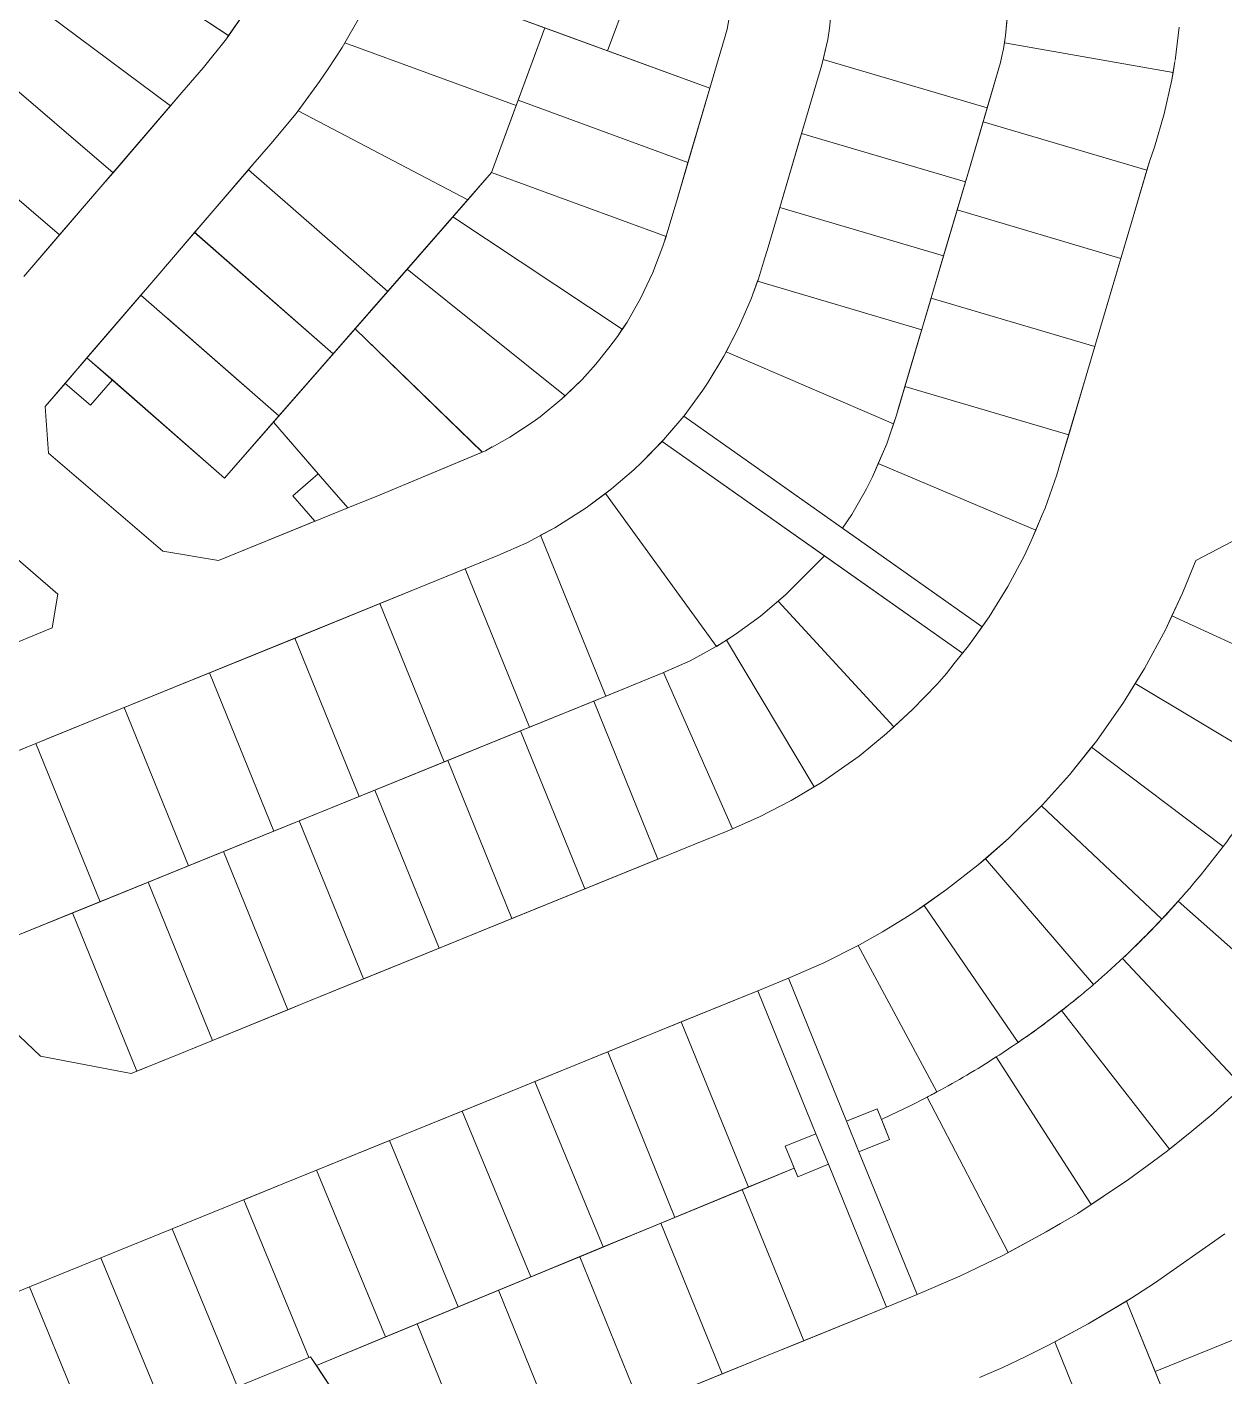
# Model space of a CAD drawing. Header units: millimetres. Extents: x -12746 to 995452, y -409013 to 338495.
# Drawn here: x 353695 to 570995, y -127490 to 117570 of the extents above; entities that cross this region are included whole.
import ezdxf

# ---------------------------------------------------------------- set-up
doc = ezdxf.new("R2010")
doc.units = ezdxf.units.MM
doc.layers.add('A-DETL', color=90, linetype='Continuous', lineweight=9)

msp = doc.modelspace()

# ---------------------------------------------------------------- linework, layer by layer
at = {"layer": 'A-DETL'}
for p, q in [((470275.4, 143751.5), (459103.4, 113235.3)), ((470275.4, 143751.5), (459103.4, 113235.3)), ((459103.4, 113235.3), (470275.4, 143751.5)), ((390309.2, 115982.7), (362701.2, 134177.4)), ((390275, 116005.2), (362701.2, 134177.4)), ((362701.2, 134177.4), (390275, 116005.2)), ((477659.8, 106441.9), (418461.2, 128114.4)), ((447670.9, 117420.8), (418461.2, 128114.4)), ((532021.6, 123349.5), (531356.6, 116052.5)), ((531959.3, 122666), (531356.6, 116052.5)), ((379755.5, 103277.5), (354646.5, 121955.6)), ((354646.5, 121955.6), (379755.5, 103277.5)), ((379755.5, 103277.5), (354646.5, 121955.6)), ((393697.6, 120907.5), (389885.6, 115447.5)), ((393697.6, 120907.5), (390275, 116005.2)), ((480787.6, 117150.5), (481326.6, 120265.5)), ((480787.6, 117150.5), (481326.6, 120265.5)), ((481326.6, 120265.5), (480787.6, 117150.5)), ((414492.6, 120067.5), (410889.6, 113841.5)), ((414492.6, 120067.5), (410889.6, 113841.5)), ((414492.6, 120067.5), (411401.2, 114725.5)), ((459103.4, 113235.3), (445722, 118134.3)), ((499637.6, 119723.5), (499356.6, 117347.5)), ((499637.6, 119723.5), (499356.6, 117347.5)), ((499356.6, 117347.5), (499637.6, 119723.5)), ((531356.6, 116052.5), (531689.1, 119701)), ((389885.6, 115447.5), (385748.6, 110221.5)), ((389885.6, 115447.5), (385748.6, 110221.5)), ((390275, 116005.2), (389885.6, 115447.5)), ((447670.9, 117420.8), (438045, 91127.4)), ((442514.2, 103335), (447670.9, 117420.8)), ((447670.9, 117420.8), (442857.9, 104274.1)), ((477659.8, 106441.9), (447670.9, 117420.8)), ((479179.6, 111586.5), (480448.6, 115879.5)), ((479179.6, 111586.5), (480448.6, 115879.5)), ((480448.6, 115879.5), (479179.6, 111586.5)), ((480448.6, 115879.5), (480787.6, 117150.5)), ((480448.6, 115879.5), (480787.6, 117150.5)), ((480787.6, 117150.5), (480448.6, 115879.5)), ((499086.6, 115284.5), (497998.6, 110694.5)), ((499086.6, 115284.5), (497998.6, 110694.5)), ((498232.9, 111683), (499086.6, 115284.5)), ((499356.6, 117347.5), (499086.6, 115284.5)), ((499356.6, 117347.5), (499086.6, 115284.5)), ((499086.6, 115284.5), (499356.6, 117347.5)), ((531356.6, 116052.5), (530946.6, 113579.5)), ((531356.6, 116052.5), (531130.5, 114688.8)), ((531151.6, 114816), (531356.6, 116052.5)), ((562123.6, 111491.5), (562883.6, 117569.5)), ((562123.6, 111491.5), (562883.6, 117569.5)), ((562123.6, 111491.5), (562883.6, 117569.5)), ((410889.6, 113841.5), (408357.6, 109982.5)), ((408357.6, 109982.5), (410889.6, 113841.5)), ((410889.6, 113841.5), (408357.6, 109982.5)), ((410889.6, 113841.5), (411401.2, 114725.5)), ((411401.2, 114725.5), (442514.2, 103335)), ((411401.2, 114725.5), (442514.2, 103335)), ((442514.2, 103335), (411401.2, 114725.5)), ((477659.8, 106441.9), (459103.4, 113235.3)), ((530682.6, 112280.5), (530946.6, 113579.5)), ((530946.6, 113579.5), (530682.6, 112280.5)), ((530946.6, 113579.5), (530682.6, 112280.5)), ((530946.6, 113579.5), (531151.6, 114816)), ((531130.5, 114688.8), (530946.6, 113579.5)), ((531130.5, 114688.8), (561756.7, 109338.6)), ((531130.5, 114688.8), (561756.7, 109338.6)), ((561756.7, 109338.6), (531130.5, 114688.8)), ((345787.4, 111300.1), (369309, 91108.4)), ((345787.4, 111300.1), (369309, 91108.4)), ((369309, 91108.4), (345787.4, 111300.1)), ((471577.6, 85853.5), (479179.6, 111586.5)), ((471577.6, 85853.5), (479179.6, 111586.5)), ((479179.6, 111586.5), (477659.8, 106441.9)), ((497998.6, 110694.5), (494735.6, 99648.5)), ((497998.6, 110694.5), (494735.6, 99648.5)), ((494735.6, 99648.5), (497998.6, 110694.5)), ((497998.6, 110694.5), (498232.9, 111683)), ((498232.9, 111683), (528015.7, 102883.5)), ((498232.9, 111683), (528015.7, 102883.5)), ((528015.7, 102883.5), (498232.9, 111683)), ((530444.6, 111104.5), (527272.5, 100368.2)), ((527454.6, 100984.5), (530444.6, 111104.5)), ((530444.6, 111104.5), (528015.7, 102883.5)), ((530444.6, 111104.5), (530682.6, 112280.5)), ((530682.6, 112280.5), (530444.6, 111104.5)), ((530682.6, 112280.5), (530444.6, 111104.5)), ((561515.6, 107958.5), (562099.6, 111301.5)), ((561515.6, 107958.5), (562099.6, 111301.5)), ((561756.7, 109338.6), (562099.6, 111301.5)), ((385748.6, 110221.5), (381804.6, 105664.5)), ((385748.6, 110221.5), (381804.6, 105664.5)), ((408357.6, 109982.5), (406824.6, 107653.5)), ((406824.6, 107653.5), (408357.6, 109982.5)), ((408357.6, 109982.5), (406824.6, 107653.5)), ((560127.6, 101795.5), (561515.6, 107958.5)), ((560127.6, 101795.5), (561515.6, 107958.5)), ((560127.6, 101795.5), (561515.6, 107958.5)), ((561515.6, 107958.5), (561756.7, 109338.6)), ((381804.6, 105664.5), (367474.6, 88971.5)), ((381804.6, 105664.5), (379755.5, 103277.5)), ((406824.6, 107653.5), (402542.6, 101873.5)), ((406824.6, 107653.5), (402542.6, 101873.5)), ((402903, 102360), (406824.6, 107653.5)), ((473685.3, 92988.2), (477659.8, 106441.9)), ((369309, 91108.4), (379755.5, 103277.5)), ((438045, 91127.4), (442857.9, 104274.1)), ((442514.2, 103335), (438045, 91127.4)), ((442857.9, 104274.1), (473685.3, 92988.2)), ((473685.3, 92988.2), (442857.9, 104274.1)), ((442857.9, 104274.1), (473685.3, 92988.2)), ((402542.6, 101873.5), (397946.6, 96339.5)), ((402542.6, 101873.5), (397946.6, 96339.5)), ((397946.6, 96339.5), (402542.6, 101873.5)), ((402542.6, 101873.5), (402903, 102360)), ((433750.3, 86215.3), (402903, 102360)), ((402903, 102360), (433750.3, 86215.3)), ((402903, 102360), (433750.3, 86215.3)), ((528015.7, 102883.5), (524464.6, 90864.5)), ((524464.6, 90864.5), (527454.6, 100984.5)), ((558351.6, 95734.5), (560127.6, 101795.5)), ((558351.6, 95734.5), (560127.6, 101795.5)), ((558351.6, 95734.5), (560127.6, 101795.5)), ((336100.2, 100015.3), (359621.7, 79823.6)), ((359621.7, 79823.6), (336100.2, 100015.3)), ((359621.7, 79823.6), (336100.2, 100015.3)), ((494735.6, 99648.5), (488217.6, 77590.5)), ((494735.6, 99648.5), (488217.6, 77590.5)), ((494319.7, 98241), (490352.4, 84814.9)), ((494319.7, 98241), (494735.6, 99648.5)), ((524048.9, 89457.4), (494319.7, 98241)), ((494319.7, 98241), (524048.9, 89457.4)), ((524048.8, 89457.4), (494319.7, 98241)), ((524464.6, 90864.5), (527272.5, 100368.2)), ((527272.5, 100368.2), (557002.2, 91586)), ((527272.5, 100368.2), (557002.2, 91586)), ((527272.5, 100368.2), (557002.2, 91586)), ((397946.6, 96339.5), (394700.6, 92592.5)), ((397946.6, 96339.5), (394700.6, 92592.5)), ((394700.6, 92592.5), (397946.6, 96339.5)), ((557457.6, 93127.5), (558351.6, 95734.5)), ((557457.6, 93127.5), (558351.6, 95734.5)), ((557457.6, 93127.5), (558351.6, 95734.5)), ((554194.6, 82081.5), (557457.6, 93127.5)), ((554194.6, 82081.5), (557457.6, 93127.5)), ((557002.2, 91586), (557457.6, 93127.5)), ((369309, 91108.4), (367474.6, 88971.5)), ((394700.6, 92592.5), (380287.6, 75802.5)), ((394700.6, 92592.5), (380287.6, 75802.5)), ((384118.8, 80265.5), (393889.5, 91647.6)), ((389554.3, 35664.4), (438045, 91127.4)), ((393885.3, 91651.3), (419173.3, 69542.3)), ((393889.5, 91647.6), (394700.6, 92592.5)), ((393889.5, 91647.6), (419173.3, 69542.3)), ((419173.3, 69542.3), (393889.5, 91647.6)), ((438045, 91127.4), (431011, 83082.1)), ((438045, 91127.4), (433750.3, 86215.3)), ((438045, 91127.4), (469701.3, 79538)), ((469701.3, 79538), (438045, 91127.4)), ((469701.3, 79538), (438045, 91127.4)), ((473685.3, 92988.2), (471577.6, 85853.5)), ((517947.6, 68807.5), (524464.6, 90864.5)), ((522540.3, 84351.7), (524464.6, 90864.5)), ((524464.6, 90864.5), (524048.8, 89457.4)), ((557002.2, 91586), (554194.6, 82081.5)), ((367474.6, 88971.5), (353145.6, 72279.5)), ((367474.6, 88971.5), (359621.7, 79823.6)), ((520081.9, 76031.2), (524048.9, 89457.4)), ((433750.3, 86215.3), (419173.3, 69542.3)), ((471334.6, 85031.5), (471577.6, 85853.5)), ((471577.6, 85853.5), (471334.6, 85031.5)), ((471334.6, 85031.5), (471577.6, 85853.5)), ((469861.6, 80045.5), (471334.6, 85031.5)), ((471334.6, 85031.5), (469861.6, 80045.5)), ((469861.6, 80045.5), (471334.6, 85031.5)), ((490352.4, 84814.9), (488217.6, 77590.5)), ((520082, 76031.1), (490352.4, 84814.9)), ((490352.4, 84814.9), (520081.9, 76031.2)), ((490352.4, 84814.9), (520082, 76031.1)), ((522540.3, 84351.7), (520082, 76031.1)), ((552270.2, 75568), (522540.3, 84351.7)), ((552270.2, 75568), (522540.3, 84351.7)), ((522540.3, 84351.7), (552270.2, 75568)), ((431011, 83082.1), (422722.9, 73602.3)), ((431011, 83082.1), (461763.6, 62714)), ((461763.6, 62714), (431011, 83082.1)), ((431011, 83082.1), (461763.6, 62714)), ((547677.6, 60023.5), (554194.6, 82081.5)), ((547677.6, 60023.5), (554194.6, 82081.5)), ((554194.6, 82081.5), (552270.2, 75568)), ((359621.7, 79823.6), (353145.6, 72279.5)), ((384118.8, 80265.5), (380287.6, 75802.5)), ((384012.3, 80358.7), (409300.3, 58249.6)), ((409300.3, 58249.6), (384118.8, 80265.5)), ((409300.3, 58249.6), (384118.8, 80265.5)), ((469139.6, 77759.5), (469861.6, 80045.5)), ((469139.6, 77759.5), (469861.6, 80045.5)), ((469139.6, 77759.5), (469701.3, 79538)), ((469861.6, 80045.5), (469701.3, 79538)), ((467331.6, 73012.5), (469139.6, 77759.5)), ((467331.6, 73012.5), (469139.6, 77759.5)), ((467331.6, 73012.5), (469139.6, 77759.5)), ((488217.6, 77590.5), (487411.6, 74860.5)), ((488217.6, 77590.5), (487411.6, 74860.5)), ((488217.6, 77590.5), (487411.6, 74860.5)), ((520082, 76031.1), (517947.6, 68807.5)), ((517947.6, 68807.5), (520082, 76031.1)), ((380287.6, 75802.5), (376337.6, 71200.5)), ((380287.6, 75802.5), (376337.6, 71200.5)), ((380287.6, 75802.5), (376337.6, 71200.5)), ((380287.6, 75802.5), (376337.6, 71200.5)), ((422722.9, 73602.3), (413273.9, 62794.5)), ((422722.9, 73602.3), (451392.8, 50629.4)), ((451392.8, 50629.4), (422722.9, 73602.3)), ((422722.9, 73602.3), (451392.8, 50629.4)), ((487411.6, 74860.5), (486460.6, 71853.5)), ((487411.6, 74860.5), (486460.6, 71853.5)), ((487411.6, 74860.5), (486460.6, 71853.5)), ((547677.6, 60023.5), (552270.2, 75568)), ((376337.6, 71200.5), (356980.6, 48651.5)), ((376337.6, 71200.5), (374348.4, 68883.2)), ((465156.6, 68422.5), (467331.6, 73012.5)), ((465156.6, 68422.5), (467331.6, 73012.5)), ((465156.6, 68422.5), (467331.6, 73012.5)), ((486460.6, 71853.5), (485137.6, 68216.5)), ((486460.6, 71853.5), (485137.6, 68216.5)), ((485137.6, 68216.5), (486300.6, 71413.7)), ((486460.6, 71853.5), (486300.6, 71413.7)), ((486300.6, 71413.7), (516115, 62604.9)), ((486300.6, 71413.7), (516115.2, 62604.9)), ((516115.2, 62604.9), (486300.6, 71413.7)), ((374348.4, 68883.2), (364577.6, 57501.2)), ((374348.4, 68883.2), (399427.3, 46957)), ((419173.3, 69542.3), (409300.3, 58249.6)), ((516247.6, 63053.5), (517947.6, 68807.5)), ((517947.6, 68807.5), (516247.6, 63053.5)), ((517947.6, 68807.5), (517807.9, 68333.9)), ((462627.6, 64018.5), (465156.6, 68422.5)), ((462627.6, 64018.5), (465156.6, 68422.5)), ((462627.6, 64018.5), (465156.6, 68422.5)), ((485137.6, 68216.5), (482860.6, 62931.5)), ((485137.6, 68216.5), (482860.6, 62931.5)), ((482860.6, 62931.5), (485137.6, 68216.5)), ((516247.6, 63053.5), (517807.7, 68333.9)), ((517807.7, 68333.9), (547537.8, 59550.2)), ((517807.9, 68333.9), (547537.7, 59550.2)), ((517807.9, 68333.9), (547537.7, 59550.2)), ((399427.3, 46957), (378940.9, 64868)), ((378940.9, 64868), (399427.3, 46957)), ((460899.6, 61409.5), (462627.6, 64018.5)), ((460899.6, 61409.5), (462627.6, 64018.5)), ((461763.6, 62714), (462627.6, 64018.5)), ((413273.9, 62794.5), (398424.6, 45810.1)), ((413273.9, 62794.5), (436340.8, 40416.5)), ((436340.8, 40416.5), (413273.9, 62794.5)), ((413273.9, 62794.5), (436391, 40367.8)), ((459323.6, 59329.5), (460899.6, 61409.5)), ((459323.6, 59329.5), (460899.6, 61409.5)), ((459323.6, 59329.5), (460899.6, 61409.5)), ((460899.6, 61409.5), (461763.6, 62714)), ((482860.6, 62931.5), (480221.6, 57817.5)), ((482860.6, 62931.5), (480221.6, 57817.5)), ((480637.4, 58623.2), (482860.6, 62931.5)), ((511542.6, 47130.5), (516247.6, 63053.5)), ((516101.5, 62558.8), (511980.2, 48611.5)), ((513074.9, 52316.2), (516101.5, 62558.8)), ((516115, 62604.9), (516247.6, 63053.5)), ((516247.6, 63053.5), (516115.2, 62604.9)), ((456964.6, 56385.5), (459323.6, 59329.5)), ((456964.6, 56385.5), (459323.6, 59329.5)), ((456964.6, 56385.5), (459323.6, 59329.5)), ((545976.6, 54269.5), (547677.6, 60023.5)), ((545976.6, 54269.5), (547677.6, 60023.5)), ((547537.8, 59550.2), (545976.6, 54269.5)), ((547537.7, 59550.2), (547677.6, 60023.5)), ((360604.3, 52872.7), (364577.6, 57501.2)), ((364577.6, 57501.2), (389554.3, 35664.4)), ((364577.6, 57501.2), (369206.1, 53527.9)), ((364580, 57504.1), (389554.3, 35664.4)), ((399427.3, 46957), (409300.3, 58249.6)), ((454455.6, 53568.5), (456964.6, 56385.5)), ((454455.6, 53568.5), (456964.6, 56385.5)), ((454455.6, 53568.5), (456964.6, 56385.5)), ((480221.6, 57817.5), (477370.6, 53096.5)), ((480221.6, 57817.5), (477370.6, 53096.5)), ((477370.6, 53096.5), (480221.6, 57817.5)), ((480221.6, 57817.5), (480637.4, 58623.2)), ((480637.4, 58623.2), (511001.8, 45527.4)), ((480637.4, 58623.2), (511001.8, 45527.4)), ((511001.8, 45527.4), (480637.4, 58623.2)), ((541281.6, 38377.5), (545976.6, 54269.5)), ((541281.6, 38377.5), (545976.6, 54269.5)), ((545976.6, 54269.5), (542804.6, 43532.6)), ((356980.6, 48651.5), (360604.3, 52872.7)), ((360604.3, 52872.7), (365232.8, 48899.4)), ((365232.8, 48899.4), (360604.3, 52872.7)), ((365232.8, 48899.4), (369206.1, 53527.9)), ((369206.1, 53527.9), (365232.8, 48899.4)), ((369206.1, 53527.9), (389554.3, 35664.4)), ((450790.6, 50051.5), (454455.6, 53568.5)), ((450790.6, 50051.5), (454455.6, 53568.5)), ((451392.8, 50629.4), (454455.6, 53568.5)), ((476396.6, 51646.5), (472989.6, 47008.5)), ((476396.6, 51646.5), (472989.6, 47008.5)), ((472989.6, 47008.5), (476396.6, 51646.5)), ((477370.6, 53096.5), (476396.6, 51646.5)), ((477370.6, 53096.5), (476396.6, 51646.5)), ((476396.6, 51646.5), (477370.6, 53096.5)), ((511980.2, 48611.5), (513074.9, 52316.2)), ((513074.9, 52316.2), (542804.6, 43532.6)), ((513074.9, 52316.2), (542804.6, 43532.6)), ((542804.6, 43532.6), (513074.9, 52316.2)), ((446860.6, 46834.5), (450790.6, 50051.5)), ((446860.6, 46834.5), (450790.6, 50051.5)), ((446860.6, 46834.5), (450790.6, 50051.5)), ((450790.6, 50051.5), (451392.8, 50629.4)), ((356980.6, 48651.5), (357624.6, 40190.5)), ((357624.6, 40190.5), (356980.6, 48651.5)), ((389554.3, 35664.4), (399427.3, 46957)), ((445598.6, 45904.5), (446860.6, 46834.5)), ((445598.6, 45904.5), (446860.6, 46834.5)), ((445598.6, 45904.5), (446860.6, 46834.5)), ((472989.6, 47008.5), (469269.6, 42618.5)), ((472989.6, 47008.5), (469269.6, 42618.5)), ((472928.7, 46936.6), (469269.6, 42618.5)), ((472928.7, 46936.6), (527084.8, 8713)), ((527084.8, 8713), (472928.7, 46936.6)), ((501752.3, 26592.8), (472928.7, 46936.6)), ((509786.6, 41925.5), (511542.6, 47130.5)), ((509786.6, 41925.5), (511542.6, 47130.5)), ((511542.6, 47130.5), (511001.8, 45527.4)), ((511542.6, 47130.5), (511980.2, 48611.5)), ((511980.2, 48611.5), (511542.6, 47130.5)), ((389554.3, 35664.4), (398424.6, 45810.1)), ((398424.6, 45810.1), (407767.6, 35069.5)), ((398424.6, 45810.1), (407767.6, 35069.5)), ((398424.6, 45810.1), (406556, 36462.3)), ((441357.6, 43108.5), (445598.6, 45904.5)), ((441357.6, 43108.5), (445598.6, 45904.5)), ((441357.6, 43108.5), (445598.6, 45904.5)), ((511001.8, 45527.4), (509786.6, 41925.5)), ((438563.6, 41566.5), (441357.6, 43108.5)), ((438563.6, 41566.5), (441357.6, 43108.5)), ((438563.6, 41566.5), (441357.6, 43108.5)), ((469269.6, 42618.5), (465252.6, 38497.5)), ((469269.6, 42618.5), (465252.6, 38497.5)), ((465252.6, 38497.5), (469013.6, 42355.9)), ((469269.6, 42618.5), (469013.6, 42355.9)), ((469013.6, 42355.9), (523535.2, 3874.4)), ((469013.6, 42355.9), (523535.2, 3874.4)), ((469013.6, 42355.9), (498461.8, 21571.3)), ((507200.6, 35929.5), (509786.6, 41925.5)), ((509786.6, 41925.5), (507200.6, 35929.5)), ((508238.1, 38335), (509786.6, 41925.5)), ((542804.6, 43532.6), (541281.6, 38377.5)), ((357624.6, 40190.5), (378355.6, 22394.5)), ((378355.6, 22394.5), (357624.6, 40190.5)), ((417804.6, 32672.5), (436910.6, 40654.5)), ((417804.6, 32672.5), (436910.6, 40654.5)), ((417804.6, 32672.5), (436340.8, 40416.5)), ((436340.8, 40416.5), (436910.6, 40654.5)), ((436910.6, 40654.5), (438563.6, 41566.5)), ((436910.6, 40654.5), (438563.6, 41566.5)), ((436910.6, 40654.5), (438160, 41343.8)), ((463857.6, 37210.5), (459814.6, 33729.5)), ((463857.6, 37210.5), (459814.6, 33729.5)), ((459814.6, 33729.5), (463857.6, 37210.5)), ((465252.6, 38497.5), (463857.6, 37210.5)), ((465252.6, 38497.5), (463857.6, 37210.5)), ((463857.6, 37210.5), (465252.6, 38497.5)), ((507200.6, 35929.5), (508238.1, 38335)), ((536833.5, 26239.9), (508238.1, 38335)), ((508238.1, 38335), (536833.5, 26239.9)), ((508238.1, 38335), (536833.5, 26239.9)), ((540638.6, 36267.5), (541281.6, 38377.5)), ((540638.6, 36267.5), (541281.6, 38377.5)), ((541281.6, 38377.5), (540638.6, 36267.5)), ((359289.6, 14643.5), (334392.6, 36016.5)), ((401953.8, 32458.4), (406556, 36462.3)), ((406556, 36462.3), (401953.8, 32458.4)), ((407767.6, 35069.5), (411930.6, 30284.5)), ((506113.6, 33727.5), (507200.6, 35929.5)), ((507200.6, 35929.5), (506113.6, 33727.5)), ((506113.6, 33727.5), (507200.6, 35929.5)), ((538507.6, 30199.5), (540638.6, 36267.5)), ((538507.6, 30199.5), (540638.6, 36267.5)), ((540638.6, 36267.5), (538507.6, 30199.5)), ((401953.8, 32458.4), (405957.7, 27856.3)), ((411930.6, 30284.5), (417804.6, 32672.5)), ((411930.6, 30284.5), (417804.6, 32672.5)), ((411930.6, 30284.5), (417804.6, 32672.5)), ((459814.6, 33729.5), (455203.6, 30286.5)), ((459814.6, 33729.5), (455203.6, 30286.5)), ((455203.6, 30286.5), (458695.3, 32893.7)), ((458695.3, 32893.7), (459814.6, 33729.5)), ((458695.3, 32893.7), (478867.7, 5127.1)), ((458695.3, 32893.7), (478867.7, 5127.1)), ((478867.7, 5127.1), (458695.3, 32893.7)), ((503429.6, 29063.5), (506113.6, 33727.5)), ((506113.6, 33727.5), (503429.6, 29063.5)), ((503429.6, 29063.5), (506113.6, 33727.5)), ((388466.6, 20745.5), (411930.6, 30284.5)), ((455203.6, 30286.5), (450364.6, 27171.5)), ((455203.6, 30286.5), (450364.6, 27171.5)), ((450364.6, 27171.5), (455203.6, 30286.5)), ((538009.6, 29020.5), (538507.6, 30199.5)), ((538009.6, 29020.5), (538507.6, 30199.5)), ((538507.6, 30199.5), (538009.6, 29020.5)), ((405957.7, 27856.3), (388466.6, 20745.5)), ((450364.6, 27171.5), (449504.6, 26666.5)), ((450364.6, 27171.5), (449504.6, 26666.5)), ((449504.6, 26666.5), (450364.6, 27171.5)), ((501752.3, 26592.8), (503429.6, 29063.5)), ((503429.6, 29063.5), (501752.3, 26592.8)), ((501752.3, 26592.8), (503429.6, 29063.5)), ((536002.6, 24275.5), (538009.6, 29020.5)), ((536002.6, 24275.5), (538009.6, 29020.5)), ((538009.6, 29020.5), (536833.5, 26239.9)), ((578657.6, 27414.5), (565886.6, 20746.5)), ((565886.6, 20746.5), (578657.6, 27414.5)), ((446814.6, 25230.5), (444427.6, 23956.5)), ((446814.6, 25230.5), (444427.6, 23956.5)), ((444427.6, 23956.5), (446814.6, 25230.5)), ((449504.6, 26666.5), (446814.6, 25230.5)), ((449504.6, 26666.5), (446814.6, 25230.5)), ((446936.6, 25295.6), (449504.6, 26666.5)), ((446936.6, 25295.6), (458798.7, -3881.4)), ((446936.6, 25295.6), (458798.7, -3881.4)), ((458798.7, -3881.4), (446936.6, 25295.6)), ((527084.8, 8713), (501752.3, 26592.8)), ((536833.5, 26239.9), (536002.6, 24275.5)), ((378355.6, 22394.5), (388466.6, 20745.5)), ((388466.6, 20745.5), (378355.6, 22394.5)), ((444427.6, 23956.5), (439173.6, 21604.5)), ((444427.6, 23956.5), (439173.6, 21604.5)), ((439173.6, 21604.5), (444427.6, 23956.5)), ((534752.6, 21655.5), (536002.6, 24275.5)), ((534752.6, 21655.5), (536002.6, 24275.5)), ((536002.6, 24275.5), (534752.6, 21655.5)), ((439173.6, 21604.5), (424762.6, 15746.5)), ((439173.6, 21604.5), (424762.6, 15746.5)), ((433235.7, 19190.8), (439173.6, 21604.5)), ((491383.6, 14474.5), (498461.8, 21571.3)), ((498461.8, 21571.3), (491383.6, 14474.5)), ((491383.6, 14474.5), (498461.8, 21571.3)), ((498461.8, 21571.3), (523535.2, 3874.4)), ((531724.6, 15981.5), (534752.6, 21655.5)), ((531724.6, 15981.5), (534752.6, 21655.5)), ((534752.6, 21655.5), (531724.6, 15981.5)), ((565886.6, 20746.5), (563478.6, 14807.5)), ((563478.6, 14807.5), (565886.6, 20746.5)), ((424762.6, 15746.5), (433235.7, 19190.8)), ((433235.7, 19190.8), (444910, -9527.4)), ((444910, -9527.4), (433235.7, 19190.8)), ((433235.7, 19190.8), (444910, -9527.4)), ((424762.6, 15746.5), (358063.6, -11367.5)), ((424762.6, 15746.5), (402529.6, 6708.5)), ((417765.1, 12901.8), (424762.6, 15746.5)), ((528350.6, 10506.5), (531724.6, 15981.5)), ((528350.6, 10506.5), (531724.6, 15981.5)), ((531724.6, 15981.5), (528350.6, 10506.5)), ((563478.6, 14807.5), (560351.6, 8109.5)), ((561554.3, 10685.8), (563478.6, 14807.5)), ((358283.6, 8475.5), (359289.6, 14643.5)), ((402529.6, 6708.5), (417765.1, 12901.9)), ((417765.1, 12901.9), (429439.4, -15816.3)), ((417765.1, 12901.9), (429439.4, -15816.3)), ((429439.4, -15816.3), (417765.1, 12901.8)), ((486853.6, 10593.5), (489346.6, 12714.5)), ((489346.6, 12714.5), (486853.6, 10593.5)), ((486853.6, 10593.5), (489346.6, 12714.5)), ((489346.6, 12714.5), (491383.6, 14474.5)), ((491383.6, 14474.5), (489346.6, 12714.5)), ((489346.6, 12714.5), (490072.9, 13342)), ((490072.9, 13342), (491383.6, 14474.5)), ((490072.9, 13342), (511085.2, -9459.2)), ((511085.2, -9459.2), (490072.9, 13342)), ((490072.9, 13342), (511085.2, -9459.2)), ((482279.6, 7270.5), (486853.6, 10593.5)), ((486853.6, 10593.5), (482279.6, 7270.5)), ((482279.6, 7270.5), (486853.6, 10593.5)), ((524641.6, 5251.5), (528350.6, 10506.5)), ((524641.6, 5251.5), (528350.6, 10506.5)), ((528350.6, 10506.5), (527084.8, 8713)), ((560351.6, 8109.5), (561554.3, 10685.8)), ((561554.3, 10685.8), (588473.3, -1726.9)), ((561554.3, 10685.8), (588473.3, -1726.9)), ((588473.3, -1726.9), (561554.3, 10685.8)), ((332586.6, -1970.5), (358283.6, 8475.5)), ((524641.6, 5251.5), (527084.8, 8713)), ((560351.6, 8109.5), (556573.6, 1120.5)), ((556573.6, 1120.5), (560351.6, 8109.5)), ((402529.6, 6708.5), (380296.6, -2329.5)), ((402294.6, 6612.8), (386824, 323.8)), ((413968.8, -22105.3), (402294.6, 6612.8)), ((402294.6, 6612.8), (413968.8, -22105.3)), ((413968.8, -22105.3), (402294.6, 6612.8)), ((474064.6, 2526.5), (478799.6, 5084.5)), ((478799.6, 5084.5), (474064.6, 2526.5)), ((474064.6, 2526.5), (478799.6, 5084.5)), ((478799.6, 5084.5), (480184.6, 5949.5)), ((478799.6, 5084.5), (480184.6, 5949.5)), ((480184.6, 5949.5), (478867.7, 5127.1)), ((480184.6, 5949.5), (482279.6, 7270.5)), ((482279.6, 7270.5), (480184.6, 5949.5)), ((480184.6, 5949.5), (480666.8, 6253.5)), ((480666.8, 6253.5), (482279.6, 7270.5)), ((480666.8, 6253.5), (496593, -20336.7)), ((496593, -20336.7), (480666.8, 6253.5)), ((480666.8, 6253.5), (496593, -20336.7)), ((522033.6, 2005.5), (524641.6, 5251.5)), ((522033.6, 2005.5), (524641.6, 5251.5)), ((523535.2, 3874.4), (524641.6, 5251.5)), ((469151.6, 327.5), (474064.6, 2526.5)), ((474064.6, 2526.5), (469151.6, 327.5)), ((469252.7, 372.7), (474064.6, 2526.5)), ((523535.2, 3874.4), (522033.6, 2005.5)), ((386824, 323.8), (380296.6, -2329.5)), ((386824, 323.8), (398498.3, -28394.3)), ((398498.3, -28394.3), (386824, 323.8)), ((386824, 323.8), (398498.3, -28394.3)), ((466477.6, -759.5), (469151.6, 327.5)), ((466477.6, -759.5), (469151.6, 327.5)), ((469151.6, 327.5), (466477.6, -759.5)), ((469252.7, 372.7), (481757.8, -27978.1)), ((469252.7, 372.7), (481757.8, -27978.1)), ((481757.8, -27978.1), (469252.7, 372.7)), ((518908.6, -1705.5), (520613.6, 237.5)), ((518908.6, -1705.5), (520613.6, 237.5)), ((520613.6, 237.5), (518908.6, -1705.5)), ((520613.6, 237.5), (522033.6, 2005.5)), ((520613.6, 237.5), (522033.6, 2005.5)), ((522033.6, 2005.5), (520613.6, 237.5)), ((556573.6, 1120.5), (552754.6, -5072.5)), ((554882.3, -1622.1), (556573.6, 1120.5)), ((380296.6, -2329.5), (358063.6, -11367.5)), ((380296.6, -2329.5), (371353.4, -5965.2)), ((458670.6, -3933.5), (466477.6, -759.5)), ((458670.6, -3933.5), (466477.6, -759.5)), ((466477.6, -759.5), (458798.7, -3881.4)), ((514459.6, -6349.5), (518908.6, -1705.5)), ((514459.6, -6349.5), (518908.6, -1705.5)), ((518908.6, -1705.5), (514459.6, -6349.5)), ((552754.6, -5072.5), (554882.3, -1622.1)), ((554882.3, -1622.1), (580450.3, -16925.5)), ((554882.3, -1622.1), (580450.3, -16925.5)), ((580450.3, -16925.5), (554882.3, -1622.1)), ((338745.4, -52684.6), (458670.6, -3933.5)), ((458670.6, -3933.5), (444910, -9527.4)), ((444910, -9527.4), (456567.1, -4788.6)), ((456567.1, -4788.6), (458670.6, -3933.5)), ((456567.1, -4788.6), (468240.6, -33505.8)), ((468240.6, -33505.8), (456567.1, -4788.6)), ((456567.1, -4788.6), (468240.6, -33505.8)), ((355285.3, -12496.9), (371353.4, -5965)), ((371353.4, -5965), (383027.7, -34683.3)), ((371353.4, -5965), (383027.7, -34683.3)), ((371353.4, -5965.2), (383027.7, -34683.3)), ((509730.6, -10707.5), (514459.6, -6349.5)), ((509730.6, -10707.5), (514459.6, -6349.5)), ((514459.6, -6349.5), (511085.2, -9459.2)), ((552754.6, -5072.5), (547823.6, -12094.5)), ((547823.6, -12094.5), (552754.6, -5072.5)), ((444910, -9527.4), (429439.4, -15816.3)), ((443309.9, -10177.6), (444910, -9527.4)), ((511085.2, -9459.2), (509730.6, -10707.5)), ((358063.6, -11367.5), (355285.3, -12496.9)), ((358063.6, -11367.5), (355285.3, -12496.9)), ((443309.9, -10177.6), (430062.6, -15562.7)), ((454983.4, -38894.8), (443309.9, -10177.6)), ((443309.9, -10177.6), (454983.4, -38894.8)), ((454983.4, -38894.8), (443309.9, -10177.6)), ((504739.6, -14764.5), (509730.6, -10707.5)), ((504739.6, -14764.5), (509730.6, -10707.5)), ((509730.6, -10707.5), (504739.6, -14764.5)), ((547823.6, -12094.5), (542932.6, -18206.5)), ((546964.5, -13168), (547823.6, -12094.5)), ((342476.6, -17704.5), (355285, -12496.3)), ((353788.2, -13105), (352505.6, -13626.5)), ((353788.2, -13105), (352505.6, -13626.5)), ((355285.3, -12496.9), (353788.2, -13105)), ((355285.3, -12496.9), (353788.2, -13105)), ((366951.6, -41218.4), (355285.3, -12496.9)), ((355285.3, -12496.9), (366951.6, -41218.4)), ((366951.6, -41218.4), (355285.3, -12496.9)), ((542932.6, -18206.5), (546964.5, -13168)), ((546964.5, -13168), (570834.9, -31192.2)), ((546964.5, -13168), (570834.9, -31192.2)), ((570834.9, -31192.2), (546964.5, -13168)), ((429439.4, -15816.3), (413968.8, -22105.3)), ((416815.4, -20948.2), (430062.6, -15562.7)), ((430062.6, -15562.7), (441736.3, -44280.2)), ((430062.6, -15562.7), (441736.3, -44280.2)), ((441736.3, -44280.2), (430062.6, -15562.7)), ((498699.6, -19030.5), (501576.6, -17023.5)), ((498699.6, -19030.5), (501576.6, -17023.5)), ((501576.6, -17023.5), (498699.6, -19030.5)), ((501576.6, -17023.5), (504739.6, -14764.5)), ((501576.6, -17023.5), (504739.6, -14764.5)), ((504739.6, -14764.5), (501576.6, -17023.5)), ((492392.6, -22852.5), (497910.6, -19547.5)), ((492392.6, -22852.5), (497910.6, -19547.5)), ((497910.6, -19547.5), (496593, -20336.7)), ((497910.6, -19547.5), (498699.6, -19030.5)), ((497910.6, -19547.5), (498699.6, -19030.5)), ((498699.6, -19030.5), (497910.6, -19547.5)), ((542932.6, -18206.5), (538071.6, -23620.5)), ((538071.6, -23620.5), (542932.6, -18206.5)), ((416815.4, -20948.2), (403105, -26521.6)), ((416815.3, -20947.7), (428489, -49665.3)), ((428489, -49665.3), (416815.4, -20948.2)), ((428489, -49665.3), (416815.4, -20948.2)), ((496593, -20336.7), (492392.6, -22852.5)), ((398498.3, -28394.3), (413968.8, -22105.3)), ((486685.6, -25804.5), (492392.6, -22852.5)), ((486685.6, -25804.5), (492392.6, -22852.5)), ((492392.6, -22852.5), (486685.6, -25804.5)), ((538071.6, -23620.5), (531879.6, -29728.5)), ((531879.6, -29728.5), (537874.1, -23815.3)), ((537874.1, -23815.3), (559736.5, -44355.7)), ((537874.1, -23815.3), (559736.5, -44355.7)), ((559736.5, -44355.7), (537874.1, -23815.3)), ((389394.5, -32095.1), (403105, -26521.6)), ((403104.8, -26521.1), (414778.5, -55238.8)), ((403105, -26521.6), (414778.5, -55238.8)), ((403105, -26521.6), (414778.5, -55238.8)), ((480795.6, -28402.5), (486685.6, -25804.5)), ((480795.6, -28402.5), (486685.6, -25804.5)), ((486685.6, -25804.5), (481757.8, -27978.1)), ((383027.7, -34683.3), (398498.3, -28394.3)), ((474959.6, -30774.5), (480795.6, -28402.5)), ((474959.6, -30774.5), (480795.6, -28402.5)), ((480795.6, -28402.5), (474959.6, -30774.5)), ((481757.8, -27978.1), (480795.6, -28402.5)), ((470344.6, -32650.5), (474959.6, -30774.5)), ((470344.6, -32650.5), (474959.6, -30774.5)), ((474959.6, -30774.5), (470344.6, -32650.5)), ((531879.6, -29728.5), (526371.6, -34547.5)), ((527675.7, -33406.6), (531879.6, -29728.5)), ((389394.5, -32095.1), (375684.1, -37668.6)), ((389394.3, -32094.4), (401068.1, -60812.4)), ((401068.1, -60812.4), (389394.5, -32095.1)), ((401068.1, -60812.4), (389394.5, -32095.1)), ((403645.6, -59764.5), (470344.6, -32650.5)), ((448111.6, -41688.5), (470344.6, -32650.5)), ((468240.6, -33505.8), (454983.4, -38894.8)), ((470344.6, -32650.5), (468240.6, -33505.8)), ((526371.6, -34547.5), (527675.7, -33406.6)), ((527675.7, -33406.6), (547280, -56261.1)), ((527675.7, -33406.6), (547280, -56261.1)), ((547280, -56261.1), (527675.7, -33406.6)), ((383027.7, -34683.3), (366951.6, -41218.4)), ((526371.6, -34547.5), (520637.6, -39026.5)), ((520637.6, -39026.5), (526371.6, -34547.5)), ((361973.7, -43242), (375684.1, -37668.6)), ((375683.7, -37667.7), (387357.9, -66386.4)), ((375684.1, -37668.6), (387357.9, -66386.4)), ((375684.1, -37668.6), (387357.9, -66386.4)), ((448111.6, -41688.5), (454983.4, -38894.8)), ((520637.6, -39026.5), (514666.6, -43184.5)), ((516534.2, -41884), (520637.6, -39026.5)), ((366951.6, -41218.4), (348863.6, -48571.5)), ((586616, -62383.2), (562698.6, -41115.1)), ((562698.6, -41115.1), (586616, -62383.2)), ((586616, -62383.2), (562698.6, -41115.1)), ((338745.4, -52684.6), (361973.7, -43242)), ((361973.2, -43241), (373647.4, -71959.7)), ((361973.7, -43242), (373647.4, -71959.7)), ((373647.4, -71959.7), (361973.7, -43242)), ((425878.6, -50726.5), (448111.6, -41688.5)), ((441736.3, -44280.2), (448111.6, -41688.5)), ((514666.6, -43184.5), (513036.6, -44223.5)), ((513036.6, -44223.5), (514666.6, -43184.5)), ((514666.6, -43184.5), (516534.2, -41884)), ((516534.2, -41884), (533607.3, -66767.3)), ((516534.2, -41884), (533607.3, -66767.3)), ((533607.3, -66767.3), (516534.2, -41884)), ((428489, -49665.3), (441736.3, -44280.2)), ((513036.6, -44223.5), (508976.6, -46702.5)), ((508976.6, -46702.5), (513036.6, -44223.5)), ((508976.6, -46702.5), (504838.6, -49043.5)), ((504838.6, -49043.5), (508976.6, -46702.5)), ((403645.6, -59764.5), (425878.6, -50726.5)), ((414778.5, -55238.8), (428489, -49665.3)), ((504838.6, -49043.5), (498341.6, -52318.5)), ((498341.6, -52318.5), (504581.4, -49173.1)), ((504581.4, -49173.1), (504838.6, -49043.5)), ((504581.4, -49173.1), (518881, -75745.9)), ((504581.4, -49173.1), (518881, -75745.9)), ((518881, -75745.9), (504581.4, -49173.1)), ((498341.6, -52318.5), (491905.6, -55116.5)), ((491905.6, -55116.5), (498341.6, -52318.5)), ((574399.8, -74817.8), (552559.3, -51525.9)), ((552559.3, -51525.9), (574399.8, -74817.8)), ((574399.8, -74817.8), (552559.3, -51525.9)), ((341251.6, -55073.5), (356116.6, -69244.5)), ((356116.6, -69244.5), (341251.6, -55073.5)), ((341251.6, -55073.5), (356116.6, -69244.5)), ((414778.5, -55238.8), (403645.6, -59764.5)), ((491905.6, -55116.5), (486376.6, -57384.5)), ((491905.6, -55116.5), (486376.6, -57384.5)), ((502455.6, -81068.5), (491905.6, -55116.5)), ((502455.6, -81068.5), (491905.6, -55116.5)), ((491905.6, -55116.5), (502455.6, -81068.5)), ((502455.6, -81068.5), (491905.6, -55116.5)), ((464884.6, -66121.5), (486376.6, -57384.5)), ((472471.9, -63037.1), (486376.6, -57384.5)), ((486376.6, -57384.5), (496907.6, -83324.5)), ((486376.6, -57384.5), (496907.6, -83324.5)), ((486376.6, -57384.5), (496907.6, -83324.5)), ((486376.6, -57384.5), (496907.6, -83324.5)), ((381412.6, -68803.5), (403645.6, -59764.5)), ((381412.6, -68803.5), (403645.6, -59764.5)), ((387357.9, -66386.4), (401068.1, -60812.4)), ((403645.6, -59764.5), (401068.1, -60812.4)), ((561128.7, -86119.6), (541514.9, -60978.3)), ((541514.9, -60978.3), (561128.7, -86119.6)), ((561128.7, -86119.6), (541514.9, -60978.3)), ((472471.9, -63037.1), (459117.1, -68466.1)), ((472471.9, -63037.1), (484654.5, -93004.8)), ((484654.5, -93004.8), (472471.9, -63037.1)), ((484654.5, -93004.8), (472471.9, -63037.1)), ((443393.6, -74857.5), (464884.6, -66121.5)), ((387357.9, -66386.4), (381412.6, -68803.5)), ((445902.5, -73837.7), (459117, -68466)), ((459117, -68466), (471330.5, -98509.7)), ((459117.1, -68466.1), (471330.5, -98509.7)), ((459117.1, -68466.1), (471330.5, -98509.7)), ((356116.6, -69244.5), (372619.6, -72377.5)), ((372619.6, -72377.5), (356116.6, -69244.5)), ((356116.6, -69244.5), (372619.6, -72377.5)), ((372619.6, -72377.5), (381412.6, -68803.5)), ((372619.6, -72377.5), (381412.6, -68803.5)), ((381412.6, -68803.5), (373647.4, -71959.7)), ((546885.7, -96169), (529656.6, -69392.8)), ((529656.6, -69392.8), (546885.7, -96169)), ((546885.7, -96169), (529656.6, -69392.8)), ((373647.4, -71959.7), (372619.6, -72377.5)), ((421900.6, -83594.5), (443393.6, -74857.5)), ((432687.7, -79209.5), (443393.6, -74857.5)), ((443393.6, -74857.5), (445902.5, -73837.7)), ((458317.2, -103886.2), (445902.5, -73837.7)), ((445902.5, -73837.7), (458317.2, -103886.2)), ((445902.5, -73837.7), (458317.2, -103886.2)), ((531798.8, -104900.5), (517081.9, -76699.3)), ((517081.9, -76699.3), (531798.8, -104900.5)), ((531798.8, -104900.5), (517081.9, -76699.3)), ((569008.6, -79686.5), (572441.6, -76586.5)), ((572441.6, -76586.5), (569008.6, -79686.5)), ((421900.6, -83594.5), (432687.7, -79209.5)), ((445133.5, -109333.1), (432687.7, -79209.5)), ((432687.7, -79209.5), (445133.5, -109333.1)), ((432687.7, -79209.5), (445133.5, -109333.1)), ((508013.6, -78809.5), (502455.6, -81068.5)), ((508013.6, -78809.5), (502455.6, -81068.5)), ((508013.6, -78809.5), (502455.6, -81068.5)), ((502455.6, -81068.5), (508013.6, -78809.5)), ((508013.6, -78809.5), (502455.6, -81068.5)), ((509094.6, -81467.5), (508013.6, -78809.5)), ((509094.6, -81467.5), (508013.6, -78809.5)), ((509094.6, -81467.5), (508013.6, -78809.5)), ((508013.6, -78809.5), (509094.6, -81467.5)), ((508793, -80726), (508013.6, -78809.5)), ((509094.6, -81467.5), (508793, -80726)), ((565134.6, -82881.5), (569008.6, -79686.5)), ((569008.6, -79686.5), (565134.6, -82881.5)), ((502455.6, -81068.5), (504714.6, -86627.5)), ((504714.6, -86627.5), (502455.6, -81068.5)), ((502455.6, -81068.5), (504714.6, -86627.5)), ((502455.6, -81068.5), (504714.6, -86627.5)), ((504714.6, -86627.5), (502455.6, -81068.5)), ((510273.6, -84367.5), (509094.6, -81467.5)), ((510273.6, -84367.5), (509094.6, -81467.5)), ((509094.6, -81467.5), (510273.6, -84367.5)), ((510273.6, -84367.5), (509094.6, -81467.5)), ((510273.6, -84367.5), (509170, -81653)), ((560757.6, -86419.5), (565134.6, -82881.5)), ((565134.6, -82881.5), (561128.7, -86119.6)), ((400411.6, -92331.5), (421900.6, -83594.5)), ((406258.7, -89954.2), (419473.1, -84581.5)), ((419473.1, -84581.5), (421900.6, -83594.5)), ((431949.8, -114780.1), (419473.1, -84581.5)), ((419473.1, -84581.5), (431949.8, -114780.1)), ((419473.1, -84581.5), (431949.8, -114780.1)), ((496907.6, -83324.5), (491348.6, -85584.5)), ((491348.6, -85584.5), (496907.6, -83324.5)), ((496907.6, -83324.5), (491348.6, -85584.5)), ((496907.6, -83324.5), (491348.6, -85584.5)), ((496907.6, -83324.5), (491348.6, -85584.5)), ((491348.6, -85584.5), (492479.6, -88363.5)), ((492479.6, -88363.5), (491348.6, -85584.5)), ((491348.6, -85584.5), (492479.6, -88363.5)), ((491348.6, -85584.5), (492479.6, -88363.5)), ((491348.6, -85584.5), (492479.6, -88363.5)), ((499168.6, -88882.5), (496907.6, -83324.5)), ((496907.6, -83324.5), (499168.6, -88882.5)), ((496907.6, -83324.5), (499168.6, -88882.5)), ((496907.6, -83324.5), (499168.6, -88882.5)), ((499168.6, -88882.5), (496907.6, -83324.5)), ((504714.6, -86627.5), (510273.6, -84367.5)), ((504714.6, -86627.5), (510273.6, -84367.5)), ((504714.6, -86627.5), (510273.6, -84367.5)), ((510273.6, -84367.5), (504714.6, -86627.5)), ((504714.6, -86627.5), (510273.6, -84367.5)), ((515272.6, -112536.5), (504714.6, -86627.5)), ((515272.6, -112536.5), (504714.6, -86627.5)), ((504714.6, -86627.5), (515272.6, -112536.5)), ((515272.6, -112536.5), (504714.6, -86627.5)), ((557976.6, -88465.5), (560757.6, -86419.5)), ((560757.6, -86419.5), (557976.6, -88465.5)), ((561128.7, -86119.6), (560757.6, -86419.5)), ((406258.7, -89954.2), (400411.6, -92331.5)), ((492970.5, -89569), (406222.1, -125409.6)), ((418766.1, -120227), (406258.7, -89954.2)), ((406258.7, -89954.2), (418766.1, -120227)), ((418766.1, -120227), (406258.7, -89954.2)), ((483542.3, -93464.3), (492970.5, -89569)), ((492970.5, -89569), (484654.5, -93004.8)), ((492479.6, -88363.5), (493611.6, -91143.5)), ((492970.5, -89569), (492479.6, -88363.5)), ((492479.6, -88363.5), (492970.5, -89569)), ((492479.6, -88363.5), (493611.6, -91143.5)), ((492479.6, -88363.5), (493611.6, -91143.5)), ((492970.5, -89569), (493611.6, -91143.5)), ((493611.6, -91143.5), (492970.5, -89569)), ((493611.6, -91143.5), (499168.6, -88882.5)), ((493611.6, -91143.5), (499168.6, -88882.5)), ((499168.6, -88882.5), (493611.6, -91143.5)), ((493611.6, -91143.5), (499168.6, -88882.5)), ((493611.6, -91143.5), (499168.6, -88882.5)), ((499168.6, -88882.5), (509727.6, -114818.5)), ((499168.6, -88882.5), (509727.6, -114818.5)), ((499168.6, -88882.5), (509727.6, -114818.5)), ((499168.6, -88882.5), (509727.6, -114818.5)), ((553655.6, -91645.5), (557976.6, -88465.5)), ((557976.6, -88465.5), (553655.6, -91645.5)), ((354135.2, -111142.5), (400411.6, -92331.5)), ((400411.6, -92331.5), (393044, -95326.1)), ((471330.5, -98509.7), (484654.5, -93004.8)), ((544448.6, -97797.5), (553655.6, -91645.5)), ((553655.6, -91645.5), (546885.7, -96169)), ((393044, -95326.1), (404881.4, -123977.2)), ((393044, -95326.1), (404881.4, -123977.2)), ((468789.4, -99559.6), (483542.3, -93464.3)), ((494707.2, -120925.4), (483542.3, -93464.3)), ((494707.2, -120925.4), (483542.3, -93464.3)), ((483542.3, -93464.3), (494707.2, -120925.4)), ((541309.6, -99627.5), (544448.6, -97797.5)), ((544448.6, -97797.5), (541309.6, -99627.5)), ((546885.7, -96169), (544448.6, -97797.5)), ((454036.4, -105654.8), (468789.4, -99559.6)), ((471330.5, -98509.7), (458317.2, -103886.2)), ((479920.3, -126937.2), (468789.4, -99559.6)), ((468789.4, -99559.6), (479920.2, -126936.9)), ((479920.2, -126936.9), (468789.4, -99559.6)), ((538697.6, -101151.5), (541309.6, -99627.5)), ((541309.6, -99627.5), (538697.6, -101151.5)), ((391912.1, -129250.1), (380074.5, -100598.4)), ((391912.1, -129250.1), (380074.5, -100598.4)), ((530950.6, -105361.5), (538697.6, -101151.5)), ((538697.6, -101151.5), (531798.8, -104900.5)), ((571155.6, -101507.5), (558406.6, -110467.5)), ((558406.6, -110467.5), (571155.6, -101507.5)), ((458317.2, -103886.2), (445133.5, -109333.1)), ((523020.6, -109215.5), (530950.6, -105361.5)), ((530950.6, -105361.5), (523020.6, -109215.5)), ((531798.8, -104900.5), (530950.6, -105361.5)), ((379398.9, -135626.9), (367104.9, -105870.7)), ((454036.4, -105654.8), (439283.5, -111750.1)), ((465133.5, -132949.1), (454036.4, -105654.8)), ((454036.4, -105654.8), (465133.1, -132948.1)), ((465133.1, -132948.1), (454036.4, -105654.8)), ((445133.5, -109333.1), (431949.8, -114780.1)), ((515272.6, -112536.5), (523020.6, -109215.5)), ((523020.6, -109215.5), (515272.6, -112536.5)), ((348301.6, -113514.5), (354135.4, -111143)), ((354135.4, -111143), (367519.7, -143538.4)), ((424530.5, -117845.4), (439283.5, -111750.1)), ((439283.5, -111750.1), (450345.7, -138958.8)), ((450345.7, -138958.8), (439283.5, -111750.1)), ((439283.5, -111750.1), (450346.6, -138961)), ((509727.6, -114818.5), (515272.6, -112536.5)), ((509727.6, -114818.5), (515272.6, -112536.5)), ((558406.6, -110467.5), (554292.6, -113149.5)), ((554292.6, -113149.5), (558406.6, -110467.5)), ((431949.8, -114780.1), (418766.1, -120227)), ((509727.6, -114818.5), (488235.6, -123556.5)), ((509727.6, -114818.5), (494707.2, -120925.4)), ((554292.6, -113149.5), (546355.6, -117846.5)), ((546355.6, -117846.5), (553299, -113737.5)), ((553299, -113737.5), (554292.6, -113149.5)), ((558485.4, -126497.6), (553299, -113737.5)), ((553299, -113737.5), (564517.6, -141338.5)), ((564517.6, -141338.5), (553299, -113737.5)), ((558485.4, -126497.6), (583418.3, -116363.5)), ((583418.3, -116363.5), (558485.4, -126497.6)), ((558485.4, -126497.6), (583418.1, -116363.6)), ((406222.1, -125409.6), (424530.5, -117845.4)), ((435559.8, -144972.9), (424530.5, -117845.4)), ((424530.5, -117845.4), (435558.5, -144969.7)), ((435558.5, -144969.7), (424530.5, -117845.4)), ((546355.6, -117846.5), (539905.6, -121315.5)), ((540263.5, -121123), (546355.6, -117846.5)), ((406222.1, -125409.6), (418766.1, -120227)), ((494707.2, -120925.4), (488235.6, -123556.5)), ((539147.6, -121723.5), (535000.6, -123739.5)), ((535000.6, -123739.5), (539147.6, -121723.5)), ((539905.6, -121315.5), (539147.6, -121723.5)), ((539147.6, -121723.5), (539905.6, -121315.5)), ((539905.6, -121315.5), (540263.5, -121123)), ((550754, -146932.8), (540263.5, -121123)), ((550754.1, -146932.8), (540263.5, -121123)), ((540263.5, -121123), (550754, -146932.8)), ((405185.6, -123853.5), (387883, -130888.2)), ((404881.4, -123977.2), (405185.6, -123853.5)), ((419399.6, -145193.5), (405185.6, -123853.5)), ((405185.6, -123853.5), (406222.1, -125409.6)), ((405185.6, -123853.5), (412292.6, -134523.5)), ((488235.6, -123556.5), (466743.6, -132293.5)), ((488235.6, -123556.5), (479920.2, -126936.9)), ((535000.6, -123739.5), (530853.6, -125756.5)), ((530853.6, -125756.5), (535000.6, -123739.5)), ((419399.6, -145193.5), (406222.1, -125409.6)), ((479920.2, -126936.9), (466743.6, -132293.5)), ((530853.6, -125756.5), (526622.6, -127590.5)), ((526622.6, -127590.5), (530853.6, -125756.5)), ((564517.6, -141338.5), (558485.4, -126497.6))]:
    msp.add_line(p, q, dxfattribs=at)
for centre, radius, start, end in [((442936, 65382), 160264.5, 322.944214, 329.097885), ((442936, 65382), 160264.5, 316.785736, 322.944214), ((442936, 65382), 160264.5, 313.158158, 318.355402), ((442936, 65382), 160264.5, 310.62261, 316.785736), ((442936, 65382), 160264.5, 309.495262, 310.62261), ((442936, 65382), 160264.5, 309.495262, 310.62261), ((442936, 65382), 160264.5, 305.214745, 309.495262), ((442936, 65382), 160264.5, 307.959274, 309.495184), ((442936, 65382), 160264.5, 304.455099, 307.959274), ((442936, 65382), 160264.5, 304.455099, 305.214745), ((442936, 65382), 160264.5, 302.75918, 304.455099), ((442936, 65382), 160264.5, 298.285973, 302.75918), ((442935.4, 65383.3), 160265.9, 294.263093, 298.285936), ((442936, 65382), 160264.5, 297.558035, 298.285973)]:
    msp.add_arc(centre, radius, start, end, dxfattribs=at)

doc.saveas('drawing.dxf')
